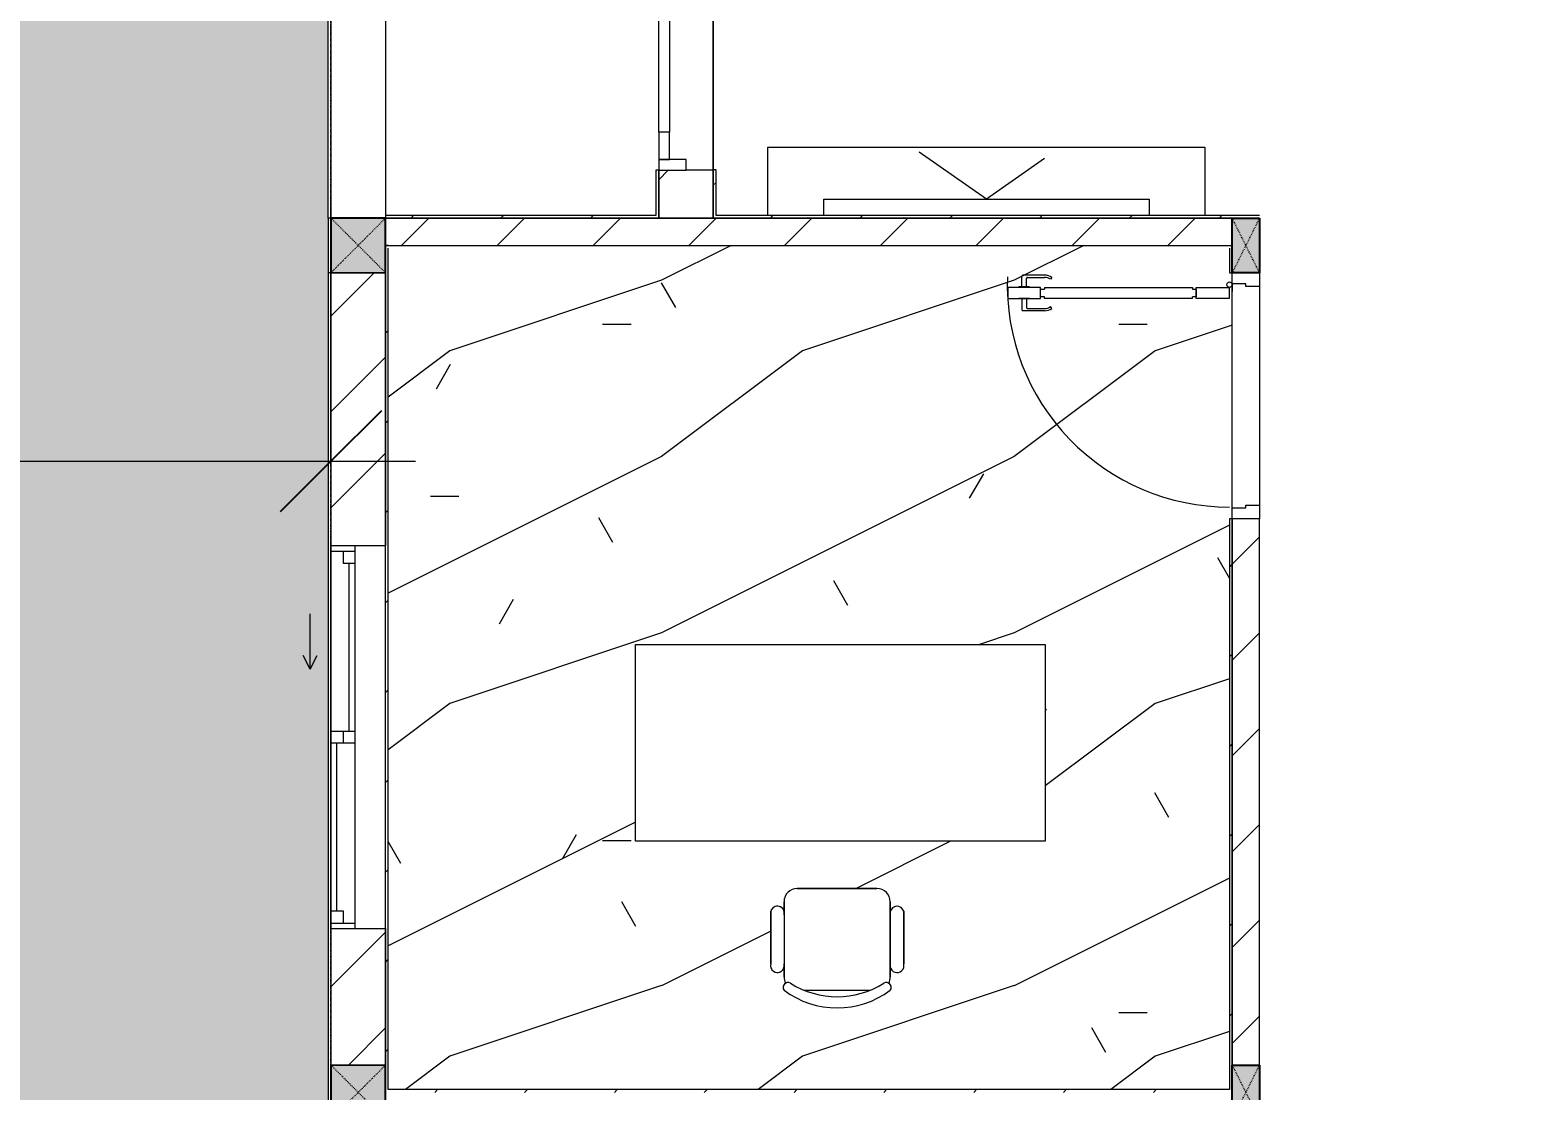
# Model space of a CAD drawing. Header units: millimetres. Extents: x 5121 to 246734, y -48180 to 129206.
# Drawn here: x 32551 to 38043, y 19242 to 23126 of the extents above; entities that cross this region are included whole.
import ezdxf

# ---------------------------------------------------------------- set-up
doc = ezdxf.new("R2010")
doc.units = ezdxf.units.MM
doc.linetypes.add('Dash', pattern=[6, 3, -3])
doc.linetypes.add('Grid Line', pattern=[22.225, 12.7, -3.175, 3.175, -3.175])
for name, color, linetype, lineweight in [('0-1', 7, 'Continuous', 5), ('A-ANNO-DIMS', 211, 'Continuous', 9), ('A-ANNO-DIMS-310', 211, 'Continuous', 9), ('A-DETL-GENF-1', 50, 'Continuous', 9), ('A-DOOR', 31, 'Continuous', 9), ('A-DOOR-1', 253, 'Continuous', 9), ('A-DOOR-2', 50, 'Continuous', 9), ('A-DOOR-FRAM', 31, 'Continuous', 9), ('A-DOOR-HDLN', 31, 'Dash', 9), ('A-FLOR-1', 50, 'Continuous', 9), ('A-FLOR-PATT', 8, 'Continuous', 9), ('A-FLOR-PATT-1', 9, 'Continuous', 9), ('A-GLAZ', 151, 'Continuous', 9), ('A-WALL', 113, 'Continuous', 9), ('A-WALL-1', 250, 'Continuous', 18), ('A-WALL-2', 50, 'Continuous', 9), ('A-WALL-FNSH-1', 50, 'Continuous', 9), ('A-WALL-PATT-1', 9, 'Continuous', 9), ('A-WALL-PATT-2', 50, 'Continuous', 9), ('A-WALL-PATT-3', 111, 'Continuous', 9), ('I-FURN', 30, 'Continuous', 9), ('I-FURN-1', 253, 'Continuous', 9), ('S-COLS', 52, 'Continuous', 9), ('S-COLS-1', 7, 'Continuous', 5), ('S-COLS-2', 10, 'Continuous', 25), ('S-COLS-3', 50, 'Continuous', 9), ('S-COLS-4', 253, 'Continuous', 9), ('S-COLS-5', 52, 'Continuous', 25), ('S-COLS-6', 52, 'Dash', 9), ('S-COLS-HDLN', 52, 'Dash', 9), ('S-COLS-HDLN-1', 50, 'Dash', 9), ('S-GRID-1', 1, 'Grid Line', 9)]:
    doc.layers.add(name, color=color, linetype=linetype, lineweight=lineweight)
doc.styles.add('Arial_8', font='arial_0.ttf', dxfattribs={"width": 0.9, "height": 930})
doc.dimstyles.new('1_Dim_chi_tiet_khu_đất_2', dxfattribs={"dimscale": 304.8, "dimtxt": 948.841242, "dimasz": 1.220472, "dimexe": 1.01706, "dimexo": 0.0625, "dimgap": 0.101706, "dimtad": 1, "dimdec": 0, "dimrnd": 5, "dimzin": 0, "dimdsep": 46, "dimtxsty": 'Arial_8', "dimblk1": 'OBLIQUE', "dimblk2": 'OBLIQUE', "dimsah": 1, "dimcen": 0.09, "dimdle": 1.01706, "dimazin": 0, "dimtfac": 1, "dimtdec": 4, "dimtix": 1, "dimtmove": 0, "dimatfit": 3, "dimfxl": 3.051181, "dimfxlon": 1, "dimtvp": 1, "dimtolj": 1, "dimtzin": 0, "dimarcsym": 2})
pattern_1 = [(45, (0, 0), (-175.3625, 175.3625), [])]
pattern_2 = [(45, (0, 0), (-164.4023, 164.4023), [])]

# ---------------------------------------------------------------- blocks, each defined once
blk = doc.blocks.new('DOOR_CW_01 CANH MO-PANEL KINH - DIW_01-900x2200-CỬA GỖ VÂN LAMINATE-553375-TKCS_MB TỔNG THỂ TẦNG 1')
at = {"layer": 'A-DETL-GENF-1'}
for p, q in [((-397, -182), (-397, -62)), ((-397, -62), (-357, -62)), ((-357, -62), (-357, -182)), ((-357, -182), (-397, -182)), ((-397, -196), (-391, -196)), ((-397, -738), (-397, -196)), ((-391, -196), (-391, -182)), ((-391, -182), (-363, -182)), ((-363, -182), (-363, -196)), ((-357, -196), (-363, -196)), ((-357, -196), (-357, -738)), ((-433.9, -711.2), (-427.3, -715.8)), ((-320.1, -711.2), (-326.7, -715.8)), ((-442, -737), (-442, -816.5)), ((-434, -799.5), (-434, -737)), ((-397, -738), (-391, -738)), ((-357, -752), (-397, -752)), ((-397, -752), (-397, -872)), ((-391, -752), (-391, -738)), ((-363, -752), (-391, -752)), ((-357, -738), (-363, -738)), ((-363, -738), (-363, -752)), ((-357, -872), (-357, -752)), ((-320, -799.5), (-320, -737)), ((-312, -737), (-312, -816.5)), ((-399, -820.5), (-438, -820.5)), ((-399, -803.5), (-430, -803.5)), ((-399, -792.2), (-399, -831.8)), ((-397, -792.2), (-399, -792.2)), ((-397, -792.2), (-397, -831.8)), ((-357, -792.2), (-357, -831.8)), ((-357, -792.2), (-355, -792.2)), ((-355, -792.2), (-355, -831.8)), ((-355, -803.5), (-324, -803.5)), ((-355, -820.5), (-316, -820.5)), ((-399, -831.8), (-397, -831.8)), ((-397, -872), (-357, -872)), ((-355, -831.8), (-357, -831.8))]:
    blk.add_line(p, q, dxfattribs=at)
blk.add_circle((-407, -60), 10, dxfattribs=at)
for centre, radius, start, end in [((-407, -60), 814, 268, 0), ((-397, -737), 45, 145, 180), ((-357, -737), 45, 360, 35), ((-397, -737), 37, 145, 180), ((-357, -737), 37, 0, 35), ((-438, -816.5), 4, 180, 270), ((-430, -799.5), 4, 180, 270), ((-324, -799.5), 4, 270, 0), ((-316, -816.5), 4, 270, 0)]:
    blk.add_arc(centre, radius, start, end, dxfattribs=at)
at = {"layer": 'A-DOOR-2'}
for p, q in [((-450, -50), (-450, 50)), ((-450, 50), (-400, 50)), ((-400, 50), (-400, 0)), ((400, 0), (400, 50)), ((400, 50), (450, 50)), ((450, 50), (450, -50)), ((-410, -50), (-450, -50)), ((-410, 0), (-410, -50)), ((-400, 0), (-410, 0)), ((-407, -50), (-382, -50)), ((410, 0), (400, 0)), ((410, -50), (410, 0)), ((450, -50), (410, -50))]:
    blk.add_line(p, q, dxfattribs=at)
blk = doc.blocks.new('BAN LV A - BAN LV A_dwg_ban hoc2-348006-TKCS_MB TỔNG THỂ TẦNG 1')
at = {"layer": 'I-FURN'}
for p, q in [((-194.4, 388.8), (-194.4, 113.4)), ((145.8, 437.4), (-145.8, 437.4)), ((194.4, 113.4), (194.4, 388.8)), ((-243, 354.4), (-243, 162)), ((194.4, 351.4), (194.4, 150.8)), ((243.7, 162), (243.7, 354.4)), ((-120.5, 64.8), (120.5, 64.8))]:
    blk.add_line(p, q, dxfattribs=at)
at = {"layer": 'I-FURN', "flags": 128}
blk.add_lwpolyline([(-737.8, 610.5), (-737.8, 1330.5), (-154.9, 1330.5), (762.2, 1330.5), (762.2, 610.5)], close=True, dxfattribs=at)
at = {"layer": 'I-FURN'}
for centre, radius, start, end in [((-145.8, 388.8), 48.6, 90, 180), ((145.8, 388.8), 48.6, 360, 90), ((-218.7, 347.3), 25.3, 343.7398, 163.7398), ((219.4, 347.3), 25.3, 16.2602, 170.7054), ((-218.7, 154.9), 25.3, 163.7398, 16.2602), ((-145.8, 113.4), 48.6, 180, 207.5844), ((145.8, 113.4), 48.6, 332.4156, 0), ((219.4, 154.9), 25.3, 189.2946, 16.2602), ((-180.2, 75.4), 17.8, 57.9726, 216.6901), ((0, 324), 324, 233.1301, 306.8699), ((0, 359.3), 318.2, 237.5758, 302.4242), ((180.2, 75.4), 17.8, 323.3099, 122.0274)]:
    blk.add_arc(centre, radius, start, end, dxfattribs=at)
blk = doc.blocks.new('BAN LV A - BAN LV A_dwg-348005-TKCS_MB TỔNG THỂ TẦNG 1')
at = {"extrusion": (0, 0, -1), "zscale": -1, "rotation": 180}
blk.add_blockref('BAN LV A - BAN LV A_dwg_ban hoc2-348006-TKCS_MB TỔNG THỂ TẦNG 1', (-729, 1383.7), dxfattribs=at)
blk = doc.blocks.new('BAN LV A - BAN LV A-401069-TKCS_MB TỔNG THỂ TẦNG 1')
at = {"layer": 'I-FURN-1'}
for p, q in [((-8.8, -53.2), (1491.2, -53.2)), ((-8.8, -773.2), (-8.8, -53.2)), ((1491.2, -53.2), (1491.2, -773.2)), ((1491.2, -773.2), (-8.8, -773.2)), ((583.2, -946.3), (874.8, -946.3)), ((486, -1221.7), (486, -1029.3)), ((534.6, -1029.3), (534.6, -994.9)), ((923.4, -994.9), (923.4, -1032.3)), ((972.7, -1029.3), (972.7, -1221.7)), ((534.6, -1270.3), (534.6, -1235.9)), ((923.4, -1232.9), (923.4, -1270.3))]:
    blk.add_line(p, q, dxfattribs=at)
for centre, radius, start, end in [((583.2, -994.9), 48.6, 90, 180), ((874.8, -994.9), 48.6, 0, 90), ((510.3, -1036.4), 25.3, 16.2602, 163.7398), ((948.4, -1036.4), 25.3, 16.2602, 170.7054), ((510.3, -1228.8), 25.3, 163.7398, 343.7398), ((948.4, -1228.8), 25.3, 189.2946, 16.2602), ((548.9, -1308.3), 17.8, 119.404, 216.6901), ((583.2, -1270.3), 48.6, 180, 207.5844), ((874.8, -1270.3), 48.6, 332.4156, 0), ((909.2, -1308.3), 17.8, 323.3099, 60.596), ((729, -1059.7), 324, 233.1301, 306.8699)]:
    blk.add_arc(centre, radius, start, end, dxfattribs=at)
at = {"extrusion": (0, 0, -1), "zscale": -1, "rotation": 180}
blk.add_blockref('BAN LV A - BAN LV A_dwg-348005-TKCS_MB TỔNG THỂ TẦNG 1', (0, 0), dxfattribs=at)
blk = doc.blocks.new('G1_SOF - BO TRU - 100x200-V75-TKCS_MB TỔNG THỂ TẦNG 1')
at = {"layer": 'S-COLS-3'}
blk.add_hatch(color=256, dxfattribs=at).paths.add_polyline_path([(-50, 0), (-49.6, -100), (50, -100), (50, 100), (-50, 98.4), (-50, 47)])
at = {"layer": 'S-COLS-2'}
for p, q in [((-50, 100), (50, 100)), ((-50, -100), (-50, 100)), ((50, 100), (50, -100)), ((50, -100), (-50, -100))]:
    blk.add_line(p, q, dxfattribs=at)
at = {"layer": 'S-COLS-HDLN-1'}
for p, q in [((50, -100), (-50, 100)), ((-50, -100), (50, 100))]:
    blk.add_line(p, q, dxfattribs=at)
blk = doc.blocks.new('RES_BAN AN - RES_BAN AN-850636-TKCS_MB TỔNG THỂ TẦNG 1')
at = {"layer": 'I-FURN-1'}
for p, q in [((0, 250), (1600, 250)), ((0, 0), (0, 250)), ((1600, 250), (1600, 0))]:
    blk.add_line(p, q, dxfattribs=at)
blk = doc.blocks.new('KE TIVI-2 - KE TIVI-2-850637-TKCS_MB TỔNG THỂ TẦNG 1')
at = {"layer": 'I-FURN-1'}
for p, q in [((0, 60), (-245.7, 232.1)), ((213, 209.1), (0, 60)), ((-595.6, 60), (595.6, 60)), ((-595.6, 0), (-595.6, 60)), ((595.6, 60), (595.6, 0))]:
    blk.add_line(p, q, dxfattribs=at)
blk = doc.blocks.new('NCV_TKTC_TANG 1_rvt-1-TKCS_MB TỔNG THỂ TẦNG 1')
at = {"layer": 'A-FLOR-PATT-1'}
h = blk.add_hatch(dxfattribs=at)
h.set_pattern_fill('FP_7', color=256, style=0, pattern_type=2)
h.set_pattern_definition([(0, (0, 0), (2519.68, 629.92), [103.94, -1785.82, 103.94, -1785.82, -10078.72]), (0, (0, 0), (2519.68, 629.92), [-3779.52, 103.937, -3675.583, 103.937, -1785.823, -4409.44]), (0, (0, 0), (2519.68, 629.92), [-9448.8, 103.94, -1155.9, 103.94, -3045.66]), (120, (944.9, 314.96), (-1805.367, 1867.147), [103.94, -1785.82, 103.94, -11864.54]), (120, (944.9, 314.96), (-1805.367, 1867.147), [-1993.7, -1785.82, 103.94, -3675.58, -6299.2]), (120, (944.9, 314.96), (-1805.367, 1867.147), [-7559.04, 103.94, -1785.82, 103.94, -4305.5]), (120, (944.9, 314.96), (-1805.367, 1867.147), [-9552.74, -1155.9, 103.94, -3045.66]), (240, (1259.84, 1574.8), (-714.313, -2497.067), [103.94, -1785.82, 103.94, -11864.54]), (240, (1259.84, 1574.8), (-714.313, -2497.067), [-1993.7, -1785.82, 103.94, -3675.58, -6299.2]), (240, (1259.84, 1574.8), (-714.313, -2497.067), [-7559.04, 103.94, -1785.82, 103.94, -4305.5]), (240, (1259.84, 1574.8), (-714.313, -2497.067), [-9552.74, -1155.9, 103.94, -3045.66])])
h.paths.add_polyline_path([(35988.7, 19246.9), (36942.6, 19246.9), (36942.6, 21336.5), (36952.6, 21336.5), (36952.6, 22236.5), (36942.6, 22236.5), (36942.6, 22326.9), (36952.6, 22326.9), (36952.6, 22336.9), (33862.6, 22336.9), (33862.6, 19246.9), (35700.3, 19246.9)])
h.paths.add_polyline_path([(35535.7, 19547.4), (35476.2, 19547.4), (35417.7, 19558.2), (35362.2, 19579.6), (35311.5, 19610.8), (35313.6, 19634.3), (35317.1, 19636.9), (35311.5, 19659.4), (35308.9, 19687.8), (35299.4, 19678.7), (35286.7, 19675.6), (35274.1, 19679.3), (35267.3, 19687.8), (35262.9, 19708), (35262.9, 19900.4), (35280.8, 19917.8), (35293.7, 19917.8), (35304.9, 19911.4), (35311.5, 19906.3), (35313.2, 19947.4), (35318.1, 19959.1), (35335.8, 19976.9), (35360.1, 19983.4), (35664.3, 19981.7), (35676, 19976.9), (35693.8, 19959.1), (35700.3, 19934.8), (35702.1, 19903.3), (35709.5, 19913.1), (35720.7, 19918.2), (35735.4, 19916.3), (35739.9, 19913.1), (35749.6, 19897), (35748.9, 19696.8), (35739.6, 19680), (35727.8, 19675.7), (35715.4, 19677.6), (35705.4, 19685.3), (35700.3, 19695.4), (35697.2, 19646.6), (35694.8, 19636.9), (35701, 19631), (35698.3, 19609.5), (35649.7, 19579.6), (35594.2, 19558.2)])
h.paths.add_polyline_path([(35461.5, 20156.5), (34768.1, 20156.5), (34768.1, 20876.5), (36268.1, 20876.5), (36268.1, 20156.5), (35651.7, 20156.5)])
h = blk.add_hatch(dxfattribs=at)
h.set_pattern_fill('FP_4', color=256, style=0, pattern_type=2)
h.set_pattern_definition([(216.87, (516.46, 1291.15), (3873.4454, 2582.3069), [645.575, -5810.175]), (206.565, (1291.15, 903.8), (-1291.1515, -1291.149), [1443.55, -1443.55]), (198.435, (1291.15, 258.23), (-2582.2983, -1291.1527), [816.596, -3266.38])])
h.paths.add_polyline_path([(35988.7, 19246.9), (36942.6, 19246.9), (36942.6, 21336.5), (36952.6, 21336.5), (36952.6, 22236.5), (36942.6, 22236.5), (36942.6, 22326.9), (36952.6, 22326.9), (36952.6, 22336.9), (33862.6, 22336.9), (33862.6, 19246.9), (35700.3, 19246.9)])
h.paths.add_polyline_path([(35535.7, 19547.4), (35476.2, 19547.4), (35417.7, 19558.2), (35362.2, 19579.6), (35311.5, 19610.8), (35313.6, 19634.3), (35317.1, 19636.9), (35311.5, 19659.4), (35308.9, 19687.8), (35299.4, 19678.7), (35286.7, 19675.6), (35274.1, 19679.3), (35267.3, 19687.8), (35262.9, 19708), (35262.9, 19900.4), (35280.8, 19917.8), (35293.7, 19917.8), (35304.9, 19911.4), (35311.5, 19906.3), (35313.2, 19947.4), (35318.1, 19959.1), (35335.8, 19976.9), (35360.1, 19983.4), (35664.3, 19981.7), (35676, 19976.9), (35693.8, 19959.1), (35700.3, 19934.8), (35702.1, 19903.3), (35709.5, 19913.1), (35720.7, 19918.2), (35735.4, 19916.3), (35739.9, 19913.1), (35749.6, 19897), (35748.9, 19696.8), (35739.6, 19680), (35727.8, 19675.7), (35715.4, 19677.6), (35705.4, 19685.3), (35700.3, 19695.4), (35697.2, 19646.6), (35694.8, 19636.9), (35701, 19631), (35698.3, 19609.5), (35649.7, 19579.6), (35594.2, 19558.2)])
h.paths.add_polyline_path([(35461.5, 20156.5), (34768.1, 20156.5), (34768.1, 20876.5), (36268.1, 20876.5), (36268.1, 20156.5), (35651.7, 20156.5)])
at = {"layer": 'A-WALL-PATT-1'}
h = blk.add_hatch(dxfattribs=at)
h.set_pattern_fill('FP_2', color=256, style=0, pattern_type=2)
h.set_pattern_definition(pattern_1)
h.paths.add_polyline_path([(34754, 22336.9), (36952.6, 22336.9), (36952.6, 22436.9), (33852.6, 22436.9), (33852.6, 22336.9), (33952.6, 22336.9)])
h = blk.add_hatch(dxfattribs=at)
h.set_pattern_fill('FP_2', color=256, style=0, pattern_type=2)
h.set_pattern_definition(pattern_1)
h.paths.add_polyline_path([(36957.1, 19337.4), (37052.6, 19337.4), (37052.6, 21336.5), (36952.6, 21336.5), (36952.6, 19337.4)])
at = {"layer": 'A-WALL-PATT-2'}
h = blk.add_hatch(dxfattribs=at)
h.set_pattern_fill('FP_10', color=256, style=0, pattern_type=2)
h.set_pattern_definition(pattern_2)
h.paths.add_polyline_path([(34852.6, 22446.9), (34852.6, 22612.4), (34842.6, 22612.4), (34842.6, 22446.9)])
h.paths.add_polyline_path([(34852.6, 25112.4), (34852.6, 25436.9), (34842.6, 25436.9), (34842.6, 25112.4)])
h = blk.add_hatch(dxfattribs=at)
h.set_pattern_fill('FP_10', color=256, style=0, pattern_type=2)
h.set_pattern_definition(pattern_2)
h.paths.add_polyline_path([(35062.6, 22446.9), (35062.6, 22613.5), (35052.6, 22612.4), (35052.6, 22446.9)])
h.paths.add_polyline_path([(35062.6, 25113.5), (35059.2, 25426.9), (35052.6, 25426.9), (35052.6, 25113.5)])
h = blk.add_hatch(dxfattribs=at)
h.set_pattern_fill('FP_10', color=256, style=0, pattern_type=2)
h.set_pattern_definition(pattern_2)
h.paths.add_polyline_path([(33852.6, 22436.9), (34852.6, 22436.9), (34852.6, 22446.9), (33852.6, 22446.9), (33852.6, 22437.4)])
h = blk.add_hatch(dxfattribs=at)
h.set_pattern_fill('FP_10', color=256, style=0, pattern_type=2)
h.set_pattern_definition(pattern_2)
h.paths.add_polyline_path([(36852.2, 22436.9), (37052.6, 22436.9), (37052.6, 22446.9), (35052.6, 22446.9), (35052.6, 22436.9), (35252.2, 22436.9)])
h = blk.add_hatch(dxfattribs=at)
h.set_pattern_fill('FP_10', color=256, style=0, pattern_type=2)
h.set_pattern_definition(pattern_2)
h.paths.add_polyline_path([(33852.6, 19246.9), (33862.6, 19246.9), (33862.6, 22336.9), (33852.6, 22336.9), (33852.6, 19287)])
h = blk.add_hatch(dxfattribs=at)
h.set_pattern_fill('FP_10', color=256, style=0, pattern_type=2)
h.set_pattern_definition(pattern_2)
h.paths.add_polyline_path([(36952.6, 19246.9), (36952.6, 21336.5), (36942.6, 21336.5), (36942.6, 19246.9)])
h.paths.add_polyline_path([(36952.6, 22236.5), (36952.6, 22326.9), (36942.6, 22325.9), (36942.6, 22236.5)])
h = blk.add_hatch(dxfattribs=at)
h.set_pattern_fill('FP_10', color=256, style=0, pattern_type=2)
h.set_pattern_definition(pattern_2)
h.paths.add_polyline_path([(36952.6, 19236.9), (36952.6, 19246.9), (33852.6, 19246.9), (33852.6, 19236.9), (35988.7, 19236.9)])
at = {"layer": 'A-FLOR-1'}
for p, q in [((35052.6, 25112.4), (35052.6, 22613.5)), ((35052.6, 22613.5), (35052.6, 25112.4)), ((34952.6, 22613.5), (35052.6, 22613.5)), ((36952.6, 21376.5), (36952.6, 22196.5)), ((37052.6, 22186.5), (37052.6, 21386.5))]:
    blk.add_line(p, q, dxfattribs=at)
at = {"layer": 'A-WALL-1'}
for p, q in [((34852.6, 22612.4), (34842.6, 22612.4)), ((34842.6, 22612.4), (34842.6, 22446.9)), ((34852.6, 22446.9), (34852.6, 22612.4)), ((35062.6, 22613.5), (35052.6, 22613.5)), ((35052.6, 22613.5), (35052.6, 22446.9)), ((35062.6, 22446.9), (35062.6, 22613.5)), ((34842.6, 22446.9), (33852.6, 22446.9)), ((33852.6, 22446.9), (33852.6, 22436.9)), ((36952.6, 22436.9), (33852.6, 22436.9)), ((33852.6, 22436.9), (33852.6, 22336.9)), ((33852.6, 22436.9), (34852.6, 22436.9)), ((34852.6, 22436.9), (34852.6, 22446.9)), ((35052.6, 22446.9), (35052.6, 22436.9)), ((35052.6, 22436.9), (36952.6, 22436.9)), ((37052.6, 22446.9), (35062.6, 22446.9)), ((33852.6, 22336.9), (36952.6, 22336.9)), ((33862.6, 22336.9), (33852.6, 22336.9)), ((33852.6, 22336.9), (33852.6, 21237.4)), ((33862.6, 19246.9), (33862.6, 22326.9)), ((36942.6, 22326.9), (36942.6, 22236.5)), ((36942.6, 22236.5), (36952.6, 22236.5)), ((36942.6, 21336.5), (36942.6, 19246.9)), ((36952.6, 21336.5), (36942.6, 21336.5)), ((33852.6, 19837.4), (33852.6, 19246.9)), ((36952.6, 19337.4), (37052.6, 19337.4)), ((33852.6, 19246.9), (33852.6, 19236.9)), ((36942.6, 19246.9), (33862.6, 19246.9))]:
    blk.add_line(p, q, dxfattribs=at)
at = {"layer": 'A-WALL-2'}
for p, q in [((36952.6, 21336.5), (36952.6, 19337.4)), ((36952.6, 19337.4), (36952.6, 21336.5)), ((37052.6, 19337.4), (37052.6, 21336.5))]:
    blk.add_line(p, q, dxfattribs=at)
at = {"layer": 'A-DOOR-1', "rotation": 270.0000000000007}
blk.add_blockref('DOOR_CW_01 CANH MO-PANEL KINH - DIW_01-900x2200-CỬA GỖ VÂN LAMINATE-553375-TKCS_MB TỔNG THỂ TẦNG 1', (37002.6, 21786.5), dxfattribs=at)
at = {"layer": 'I-FURN-1'}
for name, p in [('RES_BAN AN - RES_BAN AN-850636-TKCS_MB TỔNG THỂ TẦNG 1', (35252.2, 22446.9)), ('KE TIVI-2 - KE TIVI-2-850637-TKCS_MB TỔNG THỂ TẦNG 1', (36052.2, 22446.9)), ('BAN LV A - BAN LV A-401069-TKCS_MB TỔNG THỂ TẦNG 1', (34776.9, 20929.7))]:
    blk.add_blockref(name, p, dxfattribs=at)
at = {"layer": 'S-COLS-4'}
for p in [(37002.6, 22336.9), (37002.6, 19236.9)]:
    blk.add_blockref('G1_SOF - BO TRU - 100x200-V75-TKCS_MB TỔNG THỂ TẦNG 1', p, dxfattribs=at)
blk = doc.blocks.new('1_FAMILY RVT - W01-WxH 1400x1400xmm-389822-TKCS_MB TỔNG THỂ TẦNG 1')
at = {"layer": 'A-GLAZ'}
for p, q in [((248.4, 172.39), (299.2, 197.79)), ((248.4, 172.39), (299.2, 146.99)), ((248.4, 172.39), (451.6, 172.39)), ((-700, 96.19), (-700, -103.81)), ((700, 96.19), (-700, 96.19)), ((-700, 96.19), (-636.5, 96.19)), ((-680.95, 96.19), (-680.95, 7.29)), ((-636.5, 96.19), (-22.225, 96.19)), ((-636.5, 96.19), (-636.5, 51.74)), ((-636.5, 73.965), (-22.225, 73.965)), ((-22.225, 7.29), (-22.225, 96.19)), ((-22.225, 96.19), (22.225, 96.19)), ((22.225, 96.19), (680.95, 96.19)), ((22.225, 96.19), (22.225, 7.29)), ((680.95, 96.19), (700, 96.19)), ((680.95, 96.19), (680.95, 7.29)), ((700, -103.81), (700, 96.19)), ((-700, 7.29), (-680.95, 7.29)), ((-636.5, 51.74), (-680.95, 51.74)), ((-680.95, 7.29), (-22.225, 7.29)), ((22.225, 51.74), (-22.225, 51.74)), ((-22.225, 7.29), (22.225, 7.29)), ((22.225, 29.515), (636.5, 29.515)), ((22.225, 7.29), (636.5, 7.29)), ((636.5, 51.74), (636.5, 7.29)), ((680.95, 51.74), (636.5, 51.74)), ((636.5, 7.29), (700, 7.29)), ((-700, -103.81), (700, -103.81))]:
    blk.add_line(p, q, dxfattribs=at)
blk = doc.blocks.new('G1_SOF - BO TRU - 200x200-3050151-TKCS_MB TỔNG THỂ TẦNG 1')
at = {"layer": 'S-COLS-HDLN'}
for p, q in [((-100, 100), (100, -100)), ((100, 100), (-100, -100))]:
    blk.add_line(p, q, dxfattribs=at)
blk = doc.blocks.new('DEG_02-DEG_03 - DEG_02-2500x2400mm-CỬA ĐI 02 CÁNH TRƯỢT-625766-TKCS_MB TỔNG THỂ TẦNG 1')
at = {"layer": 'A-DOOR'}
for p, q in [((-1110, 100), (-1210, 100)), ((-1210, 100), (-1210, 60)), ((-1210, 60), (-1110, 60)), ((-1110, 60), (-1110, 100)), ((-1110, 100), (-50, 100)), ((-50, 60), (-1110, 60)), ((50, 100), (-50, 100)), ((-50, 100), (-50, 60)), ((50, 60), (-50, 60)), ((-50, 60), (-50, 20)), ((-50, 60), (50, 60)), ((50, 60), (50, 100)), ((50, 20), (50, 60)), ((50, 60), (1110, 60)), ((1210, 60), (1110, 60)), ((1110, 60), (1110, 20)), ((1210, 20), (1210, 60)), ((-50, 20), (50, 20)), ((1110, 20), (50, 20)), ((1110, 20), (1210, 20))]:
    blk.add_line(p, q, dxfattribs=at)
at = {"layer": 'A-DOOR-FRAM'}
for p, q in [((-1210, 100), (-1250, 100)), ((-1250, 100), (-1250, 0)), ((-1210, 0), (-1210, 100)), ((1250, 100), (1210, 100)), ((1210, 100), (1210, 0)), ((1250, 0), (1250, 100)), ((-1250, 0), (-1210, 0)), ((1210, 0), (1250, 0))]:
    blk.add_line(p, q, dxfattribs=at)
at = {"layer": 'A-DOOR-HDLN'}
for p, q in [((-320.4, 151.1), (-355, 171.1)), ((320.4, 151.1), (355, 171.1)), ((-500.4, 151.1), (-320.4, 151.1)), ((-320.4, 151.1), (-355, 131.1)), ((320.4, 151.1), (355, 131.1)), ((500.4, 151.1), (320.4, 151.1))]:
    blk.add_line(p, q, dxfattribs=at)
blk = doc.blocks.new('DIMBLOCK49-TKCS_MB TỔNG THỂ TẦNG 1')
at = {"layer": 'A-ANNO-DIMS-310'}
for p, q in [((26103.5, 22477.6), (26103.5, 21237.6)), ((26103.5, 21547.6), (26103.5, 22477.6)), ((33652.6, 22477.6), (33652.6, 21237.6)), ((33652.6, 21547.6), (33652.6, 22477.6)), ((25793.5, 21547.6), (33962.6, 21547.6))]:
    blk.add_line(p, q, dxfattribs=at)
at = {"layer": 'A-ANNO-DIMS-310', "lineweight": 25}
for p, q in [((26103.5, 21547.6), (26289.5, 21733.6)), ((33652.6, 21547.6), (33838.6, 21733.6)), ((26103.5, 21547.6), (25917.5, 21361.6)), ((33652.6, 21547.6), (33466.6, 21361.6))]:
    blk.add_line(p, q, dxfattribs=at)
at = {"layer": 'A-ANNO-DIMS-310', "color": 0, "insert": (28593.4, 22786), "char_height": 930, "width": 3083.004, "attachment_point": 1, "line_spacing_factor": 0.941778, "style": 'Arial_8'}
blk.add_mtext('7550', dxfattribs=at)
blk = doc.blocks.new('_Oblique')
at = {"color": 0, "linetype": 'ByBlock', "lineweight": -2}
blk.add_line((-0.5, -0.5), (0.5, 0.5), dxfattribs=at)

msp = doc.modelspace()

# ---------------------------------------------------------------- hatches: boundary and pattern name
at = {"layer": 'A-FLOR-PATT'}
h = msp.add_hatch(dxfattribs=at)
h.set_pattern_fill('FP_23', color=256, style=0, pattern_type=2)
h.set_pattern_definition([(0, (236.2, 15.75), (787.4, 787.4), [118.11, -23.622, 31.496, -23.622, -590.55]), (0, (236.2, 15.75), (787.4, 787.4), [-196.85, 118.11, -472.44]), (0, (196.85, 39.4), (787.4, 787.4), [78.74, -59.055, 118.11, -59.055, -472.44]), (0, (196.85, 39.4), (787.4, 787.4), [-314.96, 78.74, -393.7]), (0, (472.44, 354.3), (787.4, 787.4), [98.425, -39.37, 98.425, -551.18]), (0, (78.74, 511.8), (787.4, 787.4), [39.37, -78.74, 39.37, -629.92]), (90, (157.5, 511.8), (-787.4, 787.4), [70.866, -716.534]), (90, (393.7, 39.4), (-787.4, 787.4), [78.74, -708.66]), (90, (590.55, 354.3), (-787.4, 787.4), [78.74, -708.66]), (45, (496.06, 31.5), (0, 787.4002), [78.74, -1034.812]), (135, (291.34, 31.5), (-787.4002, 6e-14), [78.74, -1034.812]), (63.435, (472.44, 35.43), (-0.0007, 787.4), [78.74, -1681.94]), (75.964, (433.07, 39.37), (-0.00383, 787.3999), [78.74, -3167.793]), (75.964, (629.92, 354.33), (-0.00383, 787.3999), [62.992, -3183.541]), (75.964, (173.23, 511.81), (-0.00383, 787.3999), [55.118, -3191.415]), (104.036, (354.33, 39.37), (0.00383, 787.3999), [78.74, -3167.793]), (104.036, (551.18, 354.33), (0.00383, 787.3999), [62.992, -3183.541]), (104.036, (141.73, 511.81), (0.00383, 787.3999), [55.118, -3191.415]), (116.565, (314.96, 35.43), (0.0007, 787.4), [78.74, -1681.939])])
h.paths.add_polyline_path([(33652.6, 17336.9), (33652.6, 17586.9), (33642.6, 17586.9), (33642.6, 17596.9), (33652.6, 17596.9), (33652.6, 19136.9), (33642.6, 19136.9), (33642.6, 25711.9), (33652.6, 25711.9), (33652.6, 27336.9), (33642.6, 27336.9), (33642.6, 33737.4), (31203.5, 33737.4), (31203.5, 18236.9), (31211.1, 18125), (31229.7, 18024), (31256.9, 17932.8), (31292.6, 17846.4), (31341.4, 17758.1), (31399.9, 17675.8), (31480, 17589), (31547.2, 17529.8), (31645.1, 17463.6), (31713, 17426.1), (31806.2, 17387.4), (31903.2, 17359.5), (32002.7, 17342.6), (32103.5, 17336.9), (33642.6, 17336.9)])
h.paths.add_polyline_path([(31203.5, 37137.4), (33642.6, 37137.4), (33642.6, 59936.9), (33652.6, 59936.9), (33652.6, 61561.9), (33642.6, 61561.9), (33642.6, 65035.3), (33652.6, 65035.3), (33652.6, 65040.9), (33642.6, 65040.9), (33642.6, 68136.9), (33652.6, 68136.9), (33652.6, 69762.3), (33642.6, 69762.3), (33642.6, 78236.9), (33652.6, 78236.9), (33654.5, 78246.9), (35742.6, 78243.9), (35742.6, 78236.9), (35752.6, 78236.9), (35752.6, 79046.9), (38162.6, 79046.9), (38162.6, 78246.9), (42252.6, 78246.9), (42252.6, 78636.9), (42552.6, 78636.9), (42552.6, 79236.9), (35988.7, 79234), (35855.3, 79230.6), (35567.1, 79206.6), (35361.5, 79180.4), (35117.1, 79136.6), (34875.3, 79080.5), (34636.6, 79012.2), (34401.7, 78931.9), (34171.2, 78839.8), (33945.6, 78736.2), (33725.5, 78621.2), (33510, 78494.3), (33296.5, 78353), (33092.2, 78202), (32897.2, 78041.7), (32711.6, 77872.5), (32535.6, 77694.7), (32369.5, 77508.9), (32213.4, 77315.4), (32067.7, 77114.8), (31932.5, 76907.4), (31806.3, 76690.2), (31693.9, 76472.3), (31583.6, 76226.6), (31502.6, 76021.4), (31423.8, 75788.4), (31356.8, 75551.8), (31301.8, 75312.4), (31258.9, 75070.6), (31228.2, 74827), (31209.7, 74582.3), (31203.5, 74336.9), (31203.5, 62086.3), (31213.3, 61993), (31234, 61917.3), (31258, 61859.3), (31299, 61792.4), (31349.9, 61732.8), (31409.6, 61681.8), (31476.5, 61640.8), (31549, 61610.8), (31625.3, 61592.5), (31703.5, 61586.3), (32403.5, 61586.3), (32403.5, 40886.3), (31667.3, 40883.5), (31618.1, 40878.5), (31534.5, 40855.8), (31476.5, 40831.8), (31409.6, 40790.8), (31349.9, 40739.9), (31299, 40680.2), (31254.8, 40605.5), (31228, 40540.8), (31209.7, 40464.6), (31203.5, 40386.3), (31203.5, 37741)])
h.paths.add_polyline_path([(54962.6, 78236.9), (54962.6, 78246.9), (62544.5, 78246.9), (62432.4, 78384.4), (62310.9, 78513.5), (62159.2, 78651), (62028.5, 78753.8), (61861.6, 78865.3), (61742.9, 78935.1), (61583.3, 79014.3), (61418.9, 79081.8), (61250.4, 79137.3), (61078.8, 79180.8), (60904.8, 79211.9), (60682.8, 79232.3), (60552.6, 79236.9), (46052.6, 79236.9), (46052.6, 78636.9), (46352.6, 78636.9), (46352.6, 78246.9), (54952.6, 78246.9), (54952.6, 78236.9), (54958.6, 78236.9)])
at = {"layer": 'A-WALL-PATT-3'}
h = msp.add_hatch(dxfattribs=at)
h.set_pattern_fill('FP_1', color=256, style=0, pattern_type=2)
h.set_pattern_definition(pattern_1)
h.paths.add_polyline_path([(35052.6, 22436.9), (35052.6, 22612.4), (34852.6, 22612.4), (34852.6, 22436.9)])
h.paths.add_polyline_path([(35052.6, 25112.4), (35052.6, 25436.9), (34852.6, 25436.9), (34852.6, 25112.4), (34952.6, 25112.4)])
h = msp.add_hatch(dxfattribs=at)
h.set_pattern_fill('FP_1', color=256, style=0, pattern_type=2)
h.set_pattern_definition(pattern_1)
h.paths.add_polyline_path([(33652.6, 19336.9), (33852.6, 19336.9), (33852.6, 19837.4), (33652.6, 19837.4)])
h.paths.add_polyline_path([(33652.6, 21237.4), (33852.6, 21237.4), (33852.6, 22237.4), (33652.6, 22237.4)])
at = {"layer": 'S-COLS-1'}
for points in [[(33852.6, 22237.4), (33852.6, 22437.4), (33652.6, 22436.9), (33652.6, 22237.4)], [(33652.6, 19136.9), (33852.6, 19136.9), (33852.6, 19336.9), (33652.6, 19336.9)]]:
    msp.add_hatch(color=256, dxfattribs=at).paths.add_polyline_path(points)

# ---------------------------------------------------------------- linework, layer by layer
at = {"layer": 'A-WALL'}
for p, q in [((33642.6, 22436.9), (33642.6, 25361.9)), ((33652.6, 25361.9), (33652.6, 22437.4)), ((33852.6, 25351.9), (33852.6, 22446.9)), ((35052.6, 25112.4), (35052.6, 22613.5)), ((33852.6, 22237.4), (33652.6, 22237.4)), ((33652.6, 19336.9), (33852.6, 19336.9))]:
    msp.add_line(p, q, dxfattribs=at)
at = {"layer": 'A-WALL-1'}
for p, q in [((34852.6, 22612.4), (34852.6, 22436.9)), ((35052.6, 22612.4), (34952.6, 22612.4)), ((35052.6, 22436.9), (35052.6, 22612.4)), ((34852.6, 22436.9), (35052.6, 22436.9)), ((33652.6, 22237.4), (33652.6, 21237.4)), ((33852.6, 21237.4), (33852.6, 22237.4)), ((33652.6, 19837.4), (33652.6, 19336.9)), ((33852.6, 19336.9), (33852.6, 19837.4))]:
    msp.add_line(p, q, dxfattribs=at)
at = {"layer": 'A-WALL-FNSH-1'}
for p, q in [((33642.6, 22436.9), (33642.6, 19136.9)), ((33652.6, 22436.9), (33642.6, 22436.9)), ((33652.6, 22237.4), (33652.6, 22436.9)), ((33652.6, 22237.4), (33642.6, 22237.4)), ((33652.6, 19136.9), (33652.6, 19336.9))]:
    msp.add_line(p, q, dxfattribs=at)
at = {"layer": 'S-COLS'}
for p, q in [((33652.6, 22237.4), (33852.6, 22237.4)), ((33852.6, 19336.9), (33652.6, 19336.9))]:
    msp.add_line(p, q, dxfattribs=at)
at = {"layer": 'S-COLS-5'}
for p, q in [((33852.6, 22437.4), (33652.6, 22437.4)), ((33652.6, 22437.4), (33652.6, 22237.4)), ((33852.6, 22237.4), (33852.6, 22437.4)), ((33652.6, 19336.9), (33652.6, 19136.9)), ((33852.6, 19136.9), (33852.6, 19336.9))]:
    msp.add_line(p, q, dxfattribs=at)
at = {"layer": 'S-GRID-1'}
msp.add_line((33652.6, 15460.6), (33652.6, 23210.6), dxfattribs=at)

# ---------------------------------------------------------------- block references
at = {"layer": '0-1'}
msp.add_blockref('NCV_TKTC_TANG 1_rvt-1-TKCS_MB TỔNG THỂ TẦNG 1', (0, 0), dxfattribs=at)
at = {"layer": 'A-DOOR', "rotation": 89.99999999999993}
msp.add_blockref('DEG_02-DEG_03 - DEG_02-2500x2400mm-CỬA ĐI 02 CÁNH TRƯỢT-625766-TKCS_MB TỔNG THỂ TẦNG 1', (34952.6, 23862.4), dxfattribs=at)
at = {"layer": 'A-GLAZ', "rotation": 89.99999999999993}
msp.add_blockref('1_FAMILY RVT - W01-WxH 1400x1400xmm-389822-TKCS_MB TỔNG THỂ TẦNG 1', (33748.8, 20537.4), dxfattribs=at)
at = {"layer": 'S-COLS-6'}
for p in [(33752.6, 22337.4), (33752.6, 19236.9)]:
    msp.add_blockref('G1_SOF - BO TRU - 200x200-3050151-TKCS_MB TỔNG THỂ TẦNG 1', p, dxfattribs=at)

# ---------------------------------------------------------------- dimensions: what is measured, and where the dimension line sits
at = {"layer": 'A-ANNO-DIMS'}
dim = msp.add_linear_dim(base=(33652.6, 21547.6), p1=(26103.5, 22477.6), p2=(33652.6, 22477.6), dimstyle='1_Dim_chi_tiet_khu_đất_2', override={"dimpost": '<>', "dimfxl": 7549.063447}, dxfattribs=at)
dim.commit()
dim.dimension.update_dxf_attribs({"geometry": 'DIMBLOCK49-TKCS_MB TỔNG THỂ TẦNG 1', "text_midpoint": (29878, 22053.5)})

doc.saveas('drawing.dxf')
